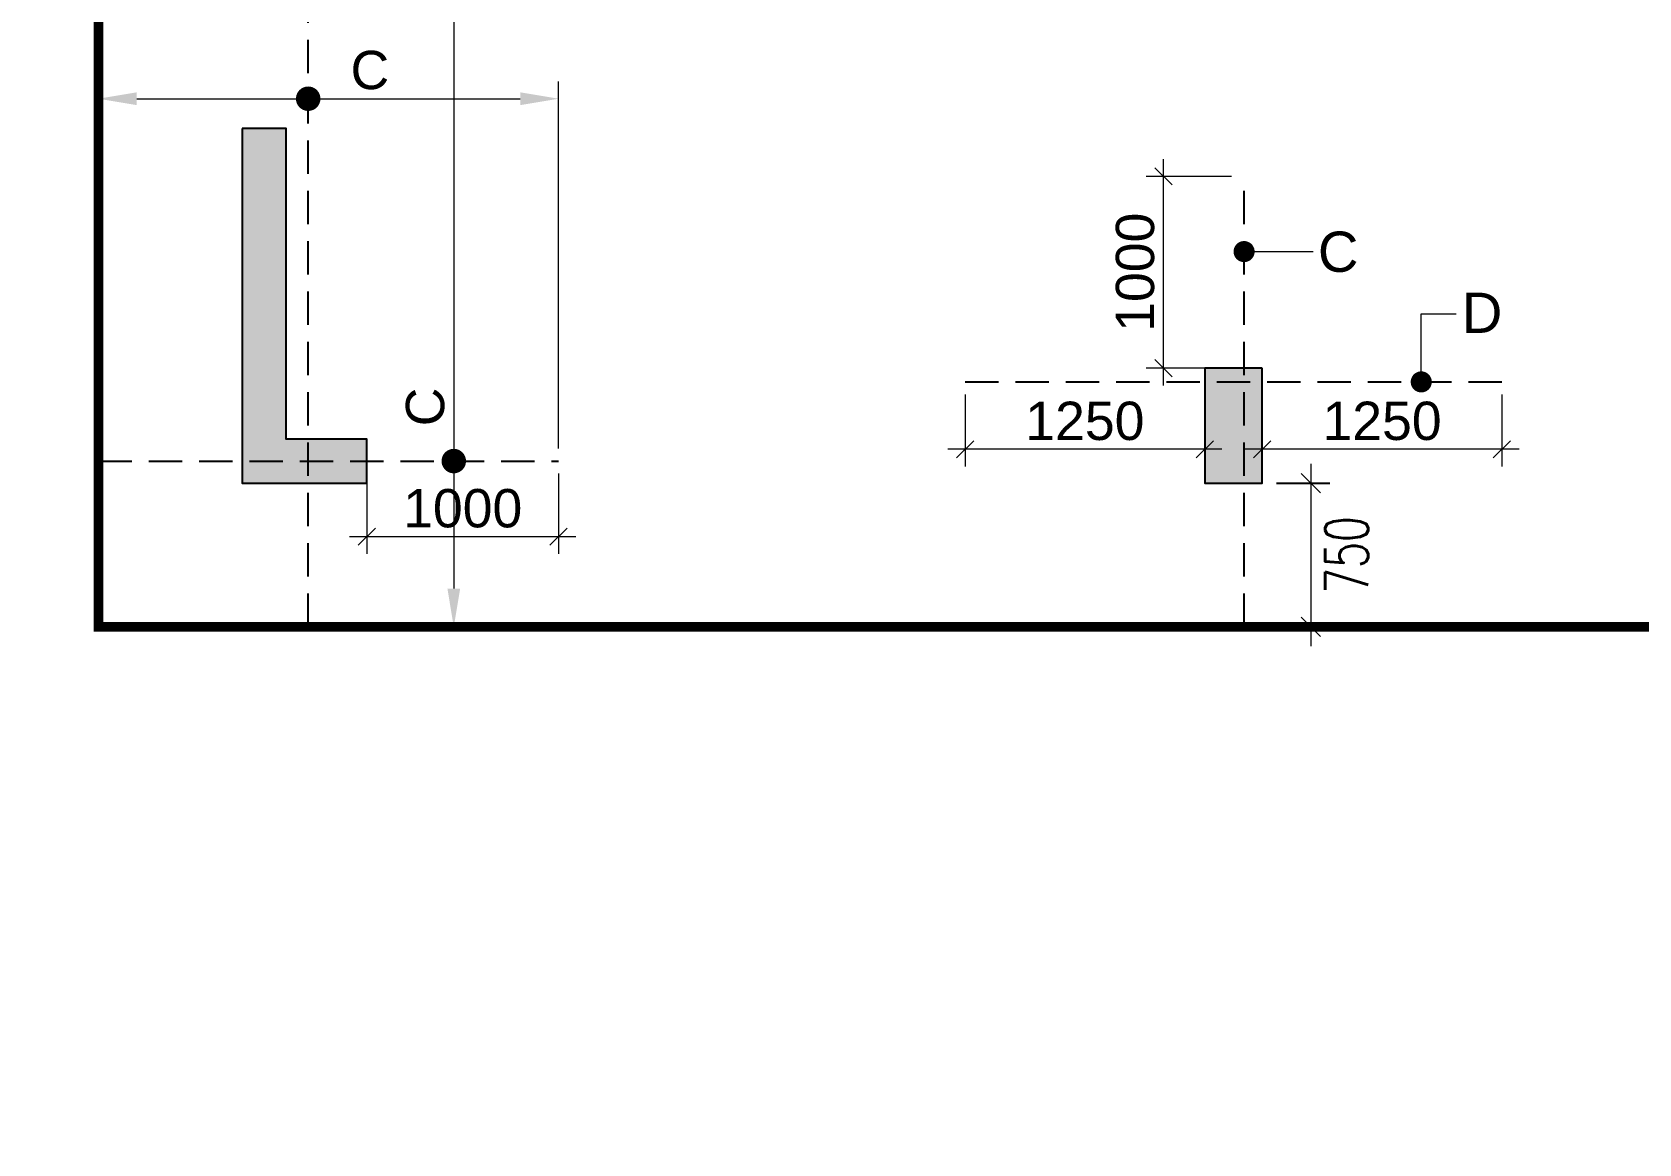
# Model space of a CAD drawing. Header units: millimetres. Extents: x 1123469 to 1883119, y -126924 to 196924.
# Drawn here: x 1514439 to 1522819, y 124283 to 130082 of the extents above; entities that cross this region are included whole.
import ezdxf

# ---------------------------------------------------------------- set-up
doc = ezdxf.new("R2010")
doc.units = ezdxf.units.MM
doc.header["$LTSCALE"] = 500
doc.header["$MEASUREMENT"] = 0
doc.header["$PDMODE"] = 34
doc.linetypes.add('CONTINOUS', pattern=[0])
doc.linetypes.add('HIDDEN', pattern=[0.375, 0.25, -0.125])
doc.layers.get('Defpoints').update_dxf_attribs({"lineweight": 0})
for name, color, linetype, lineweight in [('ARWO', 1, 'Continuous', 18), ('CUT OUT', 1, 'Continuous', 13), ('dim-M', 1, 'Continuous', 15), ('FOOTING', 1, 'Continuous', 15), ('S - SUNK', 251, 'Continuous', 0), ('TOWER COL HATCH', 253, 'Continuous', 20)]:
    doc.layers.add(name, color=color, linetype=linetype, lineweight=lineweight)
for name, color, linetype in [('COL. DIM', 3, 'Continuous'), ('reinf.', 4, 'Continuous'), ('TEXT 1', 1, 'Continuous'), ('TOWER AREA COLUMN.', 6, 'Continuous')]:
    doc.layers.add(name, color=color, linetype=linetype)
doc.styles.add('2MM', font='romans.shx', dxfattribs={"width": 0.7})
doc.styles.add('3mm', font='arial.ttf')
doc.dimstyles.new('PARAMVEER', dxfattribs={"dimtxt": 200, "dimasz": 100, "dimexe": 0, "dimexo": 25, "dimgap": 10, "dimtad": 1, "dimdec": 0, "dimrnd": 5, "dimzin": 0, "dimdsep": 46, "dimtxsty": '3mm', "dimblk": 'OBLIQUE', "dimcen": 0.09, "dimdle": 75, "dimclrd": 1, "dimclre": 1, "dimclrt": 3, "dimadec": 0, "dimazin": 0, "dimtfac": 1, "dimtdec": 0, "dimtmove": 1, "dimatfit": 3, "dimfxl": 100, "dimtolj": 1, "dimtzin": 0, "dimlwd": 18, "dimlwe": 5, "dimarcsym": 0})
doc.dimstyles.new('PARAMVEER BEAM', dxfattribs={"dimtxt": 200, "dimasz": 100, "dimexe": 0, "dimexo": 0, "dimgap": 10, "dimtad": 1, "dimdec": 0, "dimzin": 0, "dimdsep": 46, "dimtxsty": '3mm', "dimblk": 'ARCHTICK', "dimcen": 0.09, "dimdle": 75, "dimclrd": 1, "dimclre": 1, "dimclrt": 3, "dimadec": 0, "dimazin": 0, "dimtfac": 1, "dimtdec": 0, "dimtmove": 1, "dimatfit": 3, "dimfxl": 100, "dimtolj": 1, "dimtzin": 0, "dimlwd": 18, "dimlwe": 5, "dimarcsym": 0})
doc.dimstyles.new('RAJESH', dxfattribs={"dimtxt": 200, "dimasz": 180, "dimexe": 100, "dimexo": 250, "dimgap": 50, "dimtad": 2, "dimdec": 0, "dimzin": 1, "dimdsep": 46, "dimtxsty": '2MM', "dimblk": 'OBLIQUE', "dimcen": 0, "dimdle": 100, "dimclrd": 1, "dimclre": 1, "dimclrt": 3, "dimadec": 0, "dimazin": 0, "dimtfac": 1, "dimtdec": 0, "dimtix": 1, "dimtmove": 2, "dimatfit": 3, "dimfxl": 1, "dimtolj": 1, "dimlwd": -1, "dimarcsym": 0})

# ---------------------------------------------------------------- blocks, each defined once
blk = doc.blocks.new('3tgra')
at = {"layer": 'TOWER COL HATCH'}
h = blk.add_hatch(color=253, dxfattribs=at)
h.dxf.hatch_style = 1
h.paths.add_polyline_path([(1390030.6, 66556.8), (1390030.6, 64706.8), (1389380.6, 64706.8), (1389380.6, 64936.8), (1389800.6, 64936.8), (1389800.6, 66556.8)])
h = blk.add_hatch(color=253, dxfattribs=at)
h.dxf.hatch_style = 1
h.paths.add_polyline_path([(1384710.6, 65306.8), (1385010.6, 65306.8), (1385010.6, 64706.8), (1384710.6, 64706.8)])
at = {"layer": 'TOWER AREA COLUMN.', "color": 4}
blk.add_lwpolyline([(1390030.6, 66556.8), (1390030.6, 64706.8), (1389380.6, 64706.8), (1389380.6, 64936.8), (1389800.6, 64936.8), (1389800.6, 66556.8), (1390030.6, 66556.8)], dxfattribs=at)
blk.add_lwpolyline([(1384710.6, 65306.8), (1385010.6, 65306.8), (1385010.6, 64706.8), (1384710.6, 64706.8)], close=True, dxfattribs=at)
blk = doc.blocks.new('_Oblique')
at = {"color": 0, "linetype": 'ByBlock', "lineweight": -2}
blk.add_line((-0.5, -0.5), (0.5, 0.5), dxfattribs=at)
blk = doc.blocks.new('*D875')
at = {"layer": 'Defpoints', "color": 0, "ltscale": 100, "transparency": 16777216}
for p in [(1520854.2, 127729.3), (1520854.2, 126979.3), (1521107.4, 126979.3)]:
    blk.add_point(p, dxfattribs=at)
at = {"layer": 'dim-M', "color": 1, "ltscale": 100, "transparency": 16777216}
blk.add_line((1521107.4, 127829.3), (1521107.4, 126879.3), dxfattribs=at)
at = {"layer": 'dim-M', "color": 1, "lineweight": -2, "ltscale": 100, "transparency": 16777216}
for p, q in [((1520929.2, 127729.3), (1521207.4, 127729.3)), ((1520929.2, 126979.3), (1521207.4, 126979.3))]:
    blk.add_line(p, q, dxfattribs=at)
at = {"layer": 'dim-M', "color": 1, "ltscale": 100, "transparency": 16777216, "xscale": 100, "yscale": 100, "zscale": 100}
for p, rotation in [((1521107.4, 127729.3), 90), ((1521107.4, 126979.3), 270)]:
    blk.add_blockref('_Oblique', p, dxfattribs=dict(at, rotation=rotation))
at = {"layer": 'dim-M', "color": 3, "ltscale": 100, "transparency": 16777216, "insert": (1521294.9, 127354.3), "char_height": 225, "attachment_point": 5, "rotation": 90, "style": '2MM'}
blk.add_mtext('\\A1;750', dxfattribs=at)
blk = doc.blocks.new('*D1079')
at = {"layer": 'COL. DIM', "color": 1, "lineweight": 18, "ltscale": 10, "transparency": 16777216}
blk.add_line((1520339, 128239.3), (1520339, 129419.3), dxfattribs=at)
at = {"layer": 'COL. DIM', "color": 1, "linetype": 'CONTINOUS', "lineweight": 5, "ltscale": 10, "transparency": 16777216}
for p, q in [((1520694.6, 129329.3), (1520249, 129329.3)), ((1520694.6, 128329.3), (1520249, 128329.3))]:
    blk.add_line(p, q, dxfattribs=at)
at = {"layer": 'Defpoints', "color": 0, "ltscale": 10, "transparency": 16777216}
for p in [(1520339, 129329.3), (1520759.6, 129329.3), (1520759.6, 128329.3)]:
    blk.add_point(p, dxfattribs=at)
at = {"layer": 'COL. DIM', "color": 1, "lineweight": 18, "ltscale": 10, "transparency": 16777216, "xscale": 90, "yscale": 90, "zscale": 90}
for p, rotation in [((1520339, 129329.3), 90), ((1520339, 128329.3), 270)]:
    blk.add_blockref('_Oblique', p, dxfattribs=dict(at, rotation=rotation))
at = {"layer": 'COL. DIM', "color": 3, "ltscale": 10, "transparency": 16777216, "insert": (1520191.9, 128829.3), "char_height": 200, "attachment_point": 5, "rotation": 90, "style": '3mm'}
blk.add_mtext('\\A1;1000', dxfattribs=at)
blk = doc.blocks.new('_ArchTick')
at = {"color": 0, "linetype": 'ByBlock', "const_width": 0.15}
blk.add_lwpolyline([(-0.5, -0.5), (0.5, 0.5)], dxfattribs=at)
blk = doc.blocks.new('*D1080')
at = {"layer": 'COL. DIM', "color": 1, "linetype": 'CONTINOUS', "lineweight": 5, "ltscale": 10, "transparency": 16777216}
for p, q in [((1520854.2, 128192.2), (1520854.2, 127815.7)), ((1522104.2, 128192.2), (1522104.2, 127815.7))]:
    blk.add_line(p, q, dxfattribs=at)
at = {"layer": 'COL. DIM', "color": 1, "lineweight": 18, "ltscale": 10, "transparency": 16777216}
blk.add_line((1522194.2, 127905.7), (1520764.2, 127905.7), dxfattribs=at)
at = {"layer": 'Defpoints', "color": 0, "ltscale": 10, "transparency": 16777216}
for p in [(1520854.2, 128257.2), (1522104.2, 128257.2), (1520854.2, 127905.7)]:
    blk.add_point(p, dxfattribs=at)
at = {"layer": 'COL. DIM', "color": 1, "lineweight": 18, "ltscale": 10, "transparency": 16777216, "xscale": 90, "yscale": 90, "zscale": 90, "rotation": 180}
blk.add_blockref('_Oblique', (1520854.2, 127905.7), dxfattribs=at)
at = {"layer": 'COL. DIM', "color": 1, "lineweight": 18, "ltscale": 10, "transparency": 16777216, "xscale": 90, "yscale": 90, "zscale": 90}
blk.add_blockref('_Oblique', (1522104.2, 127905.7), dxfattribs=at)
at = {"layer": 'COL. DIM', "color": 3, "ltscale": 10, "transparency": 16777216, "insert": (1521479.2, 128052.8), "char_height": 200, "attachment_point": 5, "style": '3mm'}
blk.add_mtext('\\A1;1250', dxfattribs=at)
blk = doc.blocks.new('*D1081')
at = {"layer": 'COL. DIM', "color": 1, "linetype": 'CONTINOUS', "lineweight": 5, "ltscale": 10, "transparency": 16777216}
for p, q in [((1519304.2, 128192.2), (1519304.2, 127815.7)), ((1520554.2, 128192.2), (1520554.2, 127815.7))]:
    blk.add_line(p, q, dxfattribs=at)
at = {"layer": 'COL. DIM', "color": 1, "lineweight": 18, "ltscale": 10, "transparency": 16777216}
blk.add_line((1520644.2, 127905.7), (1519214.2, 127905.7), dxfattribs=at)
at = {"layer": 'Defpoints', "color": 0, "ltscale": 10, "transparency": 16777216}
for p in [(1519304.2, 128257.2), (1520554.2, 128257.2), (1519304.2, 127905.7)]:
    blk.add_point(p, dxfattribs=at)
at = {"layer": 'COL. DIM', "color": 1, "lineweight": 18, "ltscale": 10, "transparency": 16777216, "xscale": 90, "yscale": 90, "zscale": 90, "rotation": 180}
blk.add_blockref('_Oblique', (1519304.2, 127905.7), dxfattribs=at)
at = {"layer": 'COL. DIM', "color": 1, "lineweight": 18, "ltscale": 10, "transparency": 16777216, "xscale": 90, "yscale": 90, "zscale": 90}
blk.add_blockref('_Oblique', (1520554.2, 127905.7), dxfattribs=at)
at = {"layer": 'COL. DIM', "color": 3, "ltscale": 10, "transparency": 16777216, "insert": (1519929.2, 128052.8), "char_height": 200, "attachment_point": 5, "style": '3mm'}
blk.add_mtext('\\A1;1250', dxfattribs=at)
blk = doc.blocks.new('*D1083')
at = {"layer": 'COL. DIM', "color": 1, "linetype": 'CONTINOUS', "lineweight": 5, "ltscale": 10, "transparency": 16777216}
for p, q in [((1516184.2, 127779.3), (1516184.2, 127359.9)), ((1517184.2, 127779.3), (1517184.2, 127359.9))]:
    blk.add_line(p, q, dxfattribs=at)
at = {"layer": 'COL. DIM', "color": 1, "lineweight": 18, "ltscale": 10, "transparency": 16777216}
blk.add_line((1517274.2, 127449.9), (1516094.2, 127449.9), dxfattribs=at)
at = {"layer": 'Defpoints', "color": 0, "ltscale": 10, "transparency": 16777216}
for p in [(1516184.2, 127844.3), (1517184.2, 127844.3), (1516184.2, 127449.9)]:
    blk.add_point(p, dxfattribs=at)
at = {"layer": 'COL. DIM', "color": 1, "lineweight": 18, "ltscale": 10, "transparency": 16777216, "xscale": 90, "yscale": 90, "zscale": 90, "rotation": 180}
blk.add_blockref('_Oblique', (1516184.2, 127449.9), dxfattribs=at)
at = {"layer": 'COL. DIM', "color": 1, "lineweight": 18, "ltscale": 10, "transparency": 16777216, "xscale": 90, "yscale": 90, "zscale": 90}
blk.add_blockref('_Oblique', (1517184.2, 127449.9), dxfattribs=at)
at = {"layer": 'COL. DIM', "color": 3, "ltscale": 10, "transparency": 16777216, "insert": (1516684.2, 127597), "char_height": 200, "attachment_point": 5, "style": '3mm'}
blk.add_mtext('\\A1;1000', dxfattribs=at)
blk = doc.blocks.new('*D1084')
at = {"layer": 'COL. DIM', "color": 1, "linetype": 'CONTINOUS', "lineweight": 5, "ltscale": 10, "transparency": 16777216}
for p, q in [((1514784.2, 129411.9), (1514784.2, 129824.3)), ((1517184.2, 127909.3), (1517184.2, 129824.3))]:
    blk.add_line(p, q, dxfattribs=at)
at = {"layer": 'COL. DIM', "color": 1, "lineweight": 18, "ltscale": 10, "transparency": 16777216}
blk.add_line((1514984.2, 129734.3), (1516984.2, 129734.3), dxfattribs=at)
at = {"layer": 'COL. DIM', "color": 1, "ltscale": 10, "transparency": 16777216}
for points in [[(1514984.2, 129767.6), (1514984.2, 129701), (1514784.2, 129734.3)], [(1516984.2, 129767.6), (1516984.2, 129701), (1517184.2, 129734.3)]]:
    blk.add_solid(points, dxfattribs=at)
at = {"layer": 'Defpoints', "color": 0, "ltscale": 10, "transparency": 16777216}
for p in [(1517184.2, 129734.3), (1514784.2, 129346.9), (1517184.2, 127844.3)]:
    blk.add_point(p, dxfattribs=at)
at = {"layer": 'COL. DIM', "color": 3, "ltscale": 10, "transparency": 16777216, "insert": (1516200.1, 129882.7), "char_height": 200, "attachment_point": 5, "style": '3mm'}
blk.add_mtext('\\A1;C', dxfattribs=at)
blk = doc.blocks.new('*D1104')
at = {"layer": 'COL. DIM', "color": 1, "linetype": 'CONTINOUS', "lineweight": 5, "ltscale": 10, "transparency": 16777216}
for p, q in [((1515943.4, 132989.3), (1516727.7, 132989.3)), ((1515943.4, 126979.3), (1516727.7, 126979.3))]:
    blk.add_line(p, q, dxfattribs=at)
at = {"layer": 'COL. DIM', "color": 1, "lineweight": 18, "ltscale": 10, "transparency": 16777216}
blk.add_line((1516637.7, 132789.3), (1516637.7, 127179.3), dxfattribs=at)
at = {"layer": 'COL. DIM', "color": 1, "ltscale": 10, "transparency": 16777216}
for points in [[(1516604.4, 132789.3), (1516671.1, 132789.3), (1516637.7, 132989.3)], [(1516604.4, 127179.3), (1516671.1, 127179.3), (1516637.7, 126979.3)]]:
    blk.add_solid(points, dxfattribs=at)
at = {"layer": 'Defpoints', "color": 0, "ltscale": 10, "transparency": 16777216}
for p in [(1515878.4, 132989.3), (1515878.4, 126979.3), (1516637.7, 126979.3)]:
    blk.add_point(p, dxfattribs=at)
at = {"layer": 'COL. DIM', "color": 3, "ltscale": 10, "transparency": 16777216, "insert": (1516489.3, 128126.6), "char_height": 200, "attachment_point": 5, "rotation": 90, "style": '3mm'}
blk.add_mtext('\\A1;C', dxfattribs=at)
blk = doc.blocks.new('*D2624')
at = {"layer": 'COL. DIM', "color": 1, "linetype": 'CONTINOUS', "lineweight": 5, "ltscale": 10, "transparency": 16777216}
for p, q in [((1726903.3, 142855.3), (1726903.3, 142349.5)), ((1727203.3, 141672.5), (1727203.3, 142529.5))]:
    blk.add_line(p, q, dxfattribs=at)
at = {"layer": 'COL. DIM', "color": 1, "lineweight": 18, "ltscale": 10, "transparency": 16777216}
blk.add_line((1726813.3, 142439.5), (1727293.3, 142439.5), dxfattribs=at)
at = {"layer": 'Defpoints', "color": 0, "ltscale": 10, "transparency": 16777216}
for p in [(1726903.3, 142920.3), (1727203.3, 142439.5), (1727203.3, 141607.5), (1405055.6, 139394.2), (1364890.6, 126979.3), (1364890.6, 124332.9)]:
    blk.add_point(p, dxfattribs=at)
at = {"layer": 'S - SUNK', "color": 1, "lineweight": 18, "ltscale": 10, "transparency": 16777216}
blk.add_line((1405130.6, 124332.9), (1364815.6, 124332.9), dxfattribs=at)
at = {"layer": 'S - SUNK', "color": 1, "lineweight": 5, "ltscale": 10, "transparency": 16777216}
for p, q in [((1364890.6, 124333.1), (1364890.6, 124332.9)), ((1405055.6, 124333.1), (1405055.6, 124332.9))]:
    blk.add_line(p, q, dxfattribs=at)
at = {"layer": 'COL. DIM', "color": 1, "lineweight": 18, "ltscale": 10, "transparency": 16777216, "xscale": 90, "yscale": 90, "zscale": 90, "rotation": 180}
blk.add_blockref('_Oblique', (1726903.3, 142439.5), dxfattribs=at)
at = {"layer": 'COL. DIM', "color": 1, "lineweight": 18, "ltscale": 10, "transparency": 16777216, "xscale": 90, "yscale": 90, "zscale": 90}
blk.add_blockref('_Oblique', (1727203.3, 142439.5), dxfattribs=at)
at = {"layer": 'S - SUNK', "color": 1, "lineweight": 18, "ltscale": 10, "transparency": 16777216, "xscale": 100, "yscale": 100, "zscale": 100, "rotation": 180}
blk.add_blockref('_Oblique', (1364890.6, 124332.9), dxfattribs=at)
at = {"layer": 'S - SUNK', "color": 1, "lineweight": 18, "ltscale": 10, "transparency": 16777216, "xscale": 100, "yscale": 100, "zscale": 100}
blk.add_blockref('_Oblique', (1405055.6, 124332.9), dxfattribs=at)
at = {"layer": 'COL. DIM', "color": 3, "ltscale": 10, "transparency": 16777216, "insert": (1727053.3, 142586.6), "char_height": 200, "attachment_point": 5, "style": '3mm'}
blk.add_mtext('\\A1;300', dxfattribs=at)
at = {"layer": 'S - SUNK', "color": 3, "ltscale": 10, "transparency": 16777216, "insert": (1384973.1, 124445), "char_height": 200, "attachment_point": 5, "style": '3mm'}
blk.add_mtext('\\A1;40165', dxfattribs=at)
blk = doc.blocks.new('*D2625')
at = {"layer": 'COL. DIM', "color": 1, "lineweight": 18, "ltscale": 10, "transparency": 16777216}
blk.add_line((1725455.6, 141997.5), (1725455.6, 141517.5), dxfattribs=at)
at = {"layer": 'COL. DIM', "color": 1, "linetype": 'CONTINOUS', "lineweight": 5, "ltscale": 10, "transparency": 16777216}
for p, q in [((1725012.2, 141907.5), (1725545.6, 141907.5)), ((1724393.3, 141607.5), (1725545.6, 141607.5))]:
    blk.add_line(p, q, dxfattribs=at)
at = {"layer": 'Defpoints', "color": 0, "ltscale": 10, "transparency": 16777216}
for p in [(1358872.1, 158914.1), (1431760.6, 158914.1), (1724947.2, 141907.5), (1724328.3, 141607.5), (1725455.6, 141607.5), (1442850.6, 126979.3)]:
    blk.add_point(p, dxfattribs=at)
at = {"layer": 'S - SUNK', "color": 1, "lineweight": 18, "ltscale": 10, "transparency": 16777216}
blk.add_line((1358872.1, 126904.3), (1358872.1, 158989.1), dxfattribs=at)
at = {"layer": 'S - SUNK', "color": 1, "lineweight": 5, "ltscale": 10, "transparency": 16777216}
for p, q in [((1358872.3, 158914.1), (1358872.1, 158914.1)), ((1358872.3, 126979.3), (1358872.1, 126979.3))]:
    blk.add_line(p, q, dxfattribs=at)
at = {"layer": 'COL. DIM', "color": 1, "lineweight": 18, "ltscale": 10, "transparency": 16777216, "xscale": 90, "yscale": 90, "zscale": 90}
for p, rotation in [((1725455.6, 141907.5), 90), ((1725455.6, 141607.5), 270)]:
    blk.add_blockref('_Oblique', p, dxfattribs=dict(at, rotation=rotation))
at = {"layer": 'S - SUNK', "color": 1, "lineweight": 18, "ltscale": 10, "transparency": 16777216, "xscale": 100, "yscale": 100, "zscale": 100}
for p, rotation in [((1358872.1, 158914.1), 90), ((1358872.1, 126979.3), 270)]:
    blk.add_blockref('_Oblique', p, dxfattribs=dict(at, rotation=rotation))
at = {"layer": 'COL. DIM', "color": 3, "ltscale": 10, "transparency": 16777216, "insert": (1725308.4, 141757.5), "char_height": 200, "attachment_point": 5, "rotation": 90, "style": '3mm'}
blk.add_mtext('\\A1;300', dxfattribs=at)
at = {"layer": 'S - SUNK', "color": 3, "ltscale": 10, "transparency": 16777216, "insert": (1358759.9, 142946.7), "char_height": 200, "attachment_point": 5, "rotation": 90, "style": '3mm'}
blk.add_mtext('\\A1;31935', dxfattribs=at)

msp = doc.modelspace()

# ---------------------------------------------------------------- linework, layer by layer
at = {"layer": 'dim-M', "color": 4, "ltscale": 10, "const_width": 63.8}
for points in [[(1515846.5, 129734.3, -1), (1515910.3, 129734.3, -1)], [(1516605.8, 127844.3, -1), (1516669.6, 127844.3, -1)]]:
    msp.add_lwpolyline(points, format="xyb", close=True, dxfattribs=at)
at = {"layer": 'FOOTING', "color": 3, "ltscale": 10, "const_width": 50}
msp.add_lwpolyline([(1532119.2, 126979.3), (1532119.2, 126464.3), (1523339.2, 126464.3), (1523339.2, 126979.3), (1514784.2, 126979.3), (1514784.2, 139394.2), (1488604.2, 139394.2)], dxfattribs=at)
at = {"layer": 'reinf.', "color": 4, "linetype": 'HIDDEN', "ltscale": 1.4}
for p, q in [((1515878.4, 126979.3), (1515878.4, 132989.3)), ((1520759.6, 126979.3), (1520759.6, 129329.3)), ((1519304.2, 128257.2), (1522104.2, 128257.2)), ((1514784.2, 127844.3), (1517184.2, 127844.3))]:
    msp.add_line(p, q, dxfattribs=at)

# ---------------------------------------------------------------- block references
at = {"layer": 'CUT OUT', "color": 4, "xscale": -1}
msp.add_blockref('3tgra', (2905564.9, 63022.5), dxfattribs=at)

# ---------------------------------------------------------------- texts
at = {"layer": 'TEXT 1', "color": 2, "linetype": 'ByBlock', "style": '3mm'}
for s, p in [('C', (1521144.5, 128831.2, -0.1)), ('D', (1521894.8, 128512.7, -0.1))]:
    msp.add_text(s, height=210, dxfattribs=at).set_placement(p)

# ---------------------------------------------------------------- dimensions: what is measured, and where the dimension line sits
at = {"layer": 'COL. DIM', "color": 6, "ltscale": 10}
for base, p1, p2, angle, picture, middle in [((1725455.6, 141607.5), (1724947.2, 141907.5), (1724328.3, 141607.5), 90, '*D2625', (1725455.6, 141757.5)), ((1516184.2, 127449.9), (1517184.2, 127844.3), (1516184.2, 127844.3), 180, '*D1083', (1516684.2, 127449.9))]:
    dim = msp.add_linear_dim(base=base, p1=p1, p2=p2, angle=angle, dimstyle='PARAMVEER', override={"dimasz": 90, "dimexe": 90, "dimexo": 65, "dimgap": 45, "dimpost": '\\X', "dimdle": 90, "dimfxl": 0.18, "dimarcsym": 1}, dxfattribs=at)
    dim.commit()
    dim.dimension.update_dxf_attribs({"geometry": picture, "text_midpoint": middle, "dimtype": 160})
dim = msp.add_linear_dim(base=(1727203.3, 142439.5), p1=(1726903.3, 142920.3), p2=(1727203.3, 141607.5), dimstyle='PARAMVEER', override={"dimasz": 90, "dimexe": 90, "dimexo": 65, "dimgap": 45, "dimpost": '\\X', "dimdle": 90, "dimfxl": 0.18, "dimarcsym": 1}, dxfattribs=at)
dim.commit()
dim.dimension.update_dxf_attribs({"geometry": '*D2624', "text_midpoint": (1727053.3, 142439.5), "dimtype": 160})
for base, p1, p2, angle, picture, middle in [((1516637.7, 126979.3), (1515878.4, 132989.3), (1515878.4, 126979.3), 270, '*D1104', (1516637.7, 128126.6)), ((1517184.2, 129734.3), (1514784.2, 129346.9), (1517184.2, 127844.3), 0, '*D1084', (1516200.1, 129734.3))]:
    dim = msp.add_linear_dim(base=base, p1=p1, p2=p2, angle=angle, text='C', dimstyle='PARAMVEER', override={"dimasz": 200, "dimexe": 90, "dimexo": 65, "dimgap": 45, "dimpost": '\\X', "dimsah": 1, "dimdle": 90, "dimfxl": 0.18, "dimarcsym": 1}, dxfattribs=at)
    dim.commit()
    dim.dimension.update_dxf_attribs({"geometry": picture, "text_midpoint": middle, "dimtype": 160})
for base, p1, p2, angle, picture, middle in [((1520339, 129329.3), (1520759.6, 128329.3), (1520759.6, 129329.3), 270, '*D1079', (1520191.9, 128829.3)), ((1519304.2, 127905.7), (1520554.2, 128257.2), (1519304.2, 128257.2), 180, '*D1081', (1519929.2, 128052.8)), ((1520854.2, 127905.7), (1522104.2, 128257.2), (1520854.2, 128257.2), 180, '*D1080', (1521479.2, 128052.8))]:
    dim = msp.add_linear_dim(base=base, p1=p1, p2=p2, angle=angle, dimstyle='PARAMVEER', override={"dimasz": 90, "dimexe": 90, "dimexo": 65, "dimgap": 45, "dimpost": '\\X', "dimdle": 90, "dimfxl": 0.18, "dimarcsym": 1}, dxfattribs=at)
    dim.commit()
    dim.dimension.update_dxf_attribs({"geometry": picture, "text_midpoint": middle})
at = {"layer": 'dim-M', "ltscale": 100}
dim = msp.add_linear_dim(base=(1521107.4, 126979.3), p1=(1520854.2, 127729.3), p2=(1520854.2, 126979.3), angle=90, dimstyle='RAJESH', override={"dimtxt": 225, "dimasz": 100, "dimexo": 75, "dimgap": 75, "dimtmove": 1}, dxfattribs=at)
dim.commit()
dim.dimension.update_dxf_attribs({"geometry": '*D875', "text_midpoint": (1521294.9, 127354.3)})
at = {"layer": 'S - SUNK', "color": 4, "ltscale": 10}
dim = msp.add_linear_dim(base=(1358872.1, 158914.1), p1=(1442850.6, 126979.3), p2=(1431760.6, 158914.1), angle=90, dimstyle='PARAMVEER', override={"dimpost": '\\X', "dimfxl": 0.15, "dimfxlon": 1, "dimarcsym": 1}, dxfattribs=at)
dim.commit()
dim.dimension.update_dxf_attribs({"geometry": '*D2625', "text_midpoint": (1358759.9, 142946.7)})
dim = msp.add_linear_dim(base=(1364890.6, 124332.9), p1=(1405055.6, 139394.2), p2=(1364890.6, 126979.3), dimstyle='PARAMVEER', override={"dimpost": '\\X', "dimfxl": 0.15, "dimfxlon": 1, "dimarcsym": 1}, dxfattribs=at)
dim.commit()
dim.dimension.update_dxf_attribs({"geometry": '*D2624', "text_midpoint": (1384973.1, 124445)})

# ---------------------------------------------------------------- leaders
at = {"layer": 'ARWO', "color": 1}
for points in [[(1520759.6, 128936.9), (1521120.1, 128936.9)], [(1521683.6, 128257.2), (1521683.6, 128611.9), (1521866, 128611.9)]]:
    msp.add_leader(points, dimstyle='PARAMVEER BEAM', override={"dimasz": 110, "dimtad": 0, "dimldrblk": 'Dot', "dimfxl": 0, "dimarcsym": 1}, dxfattribs=at)

doc.saveas('drawing.dxf')
